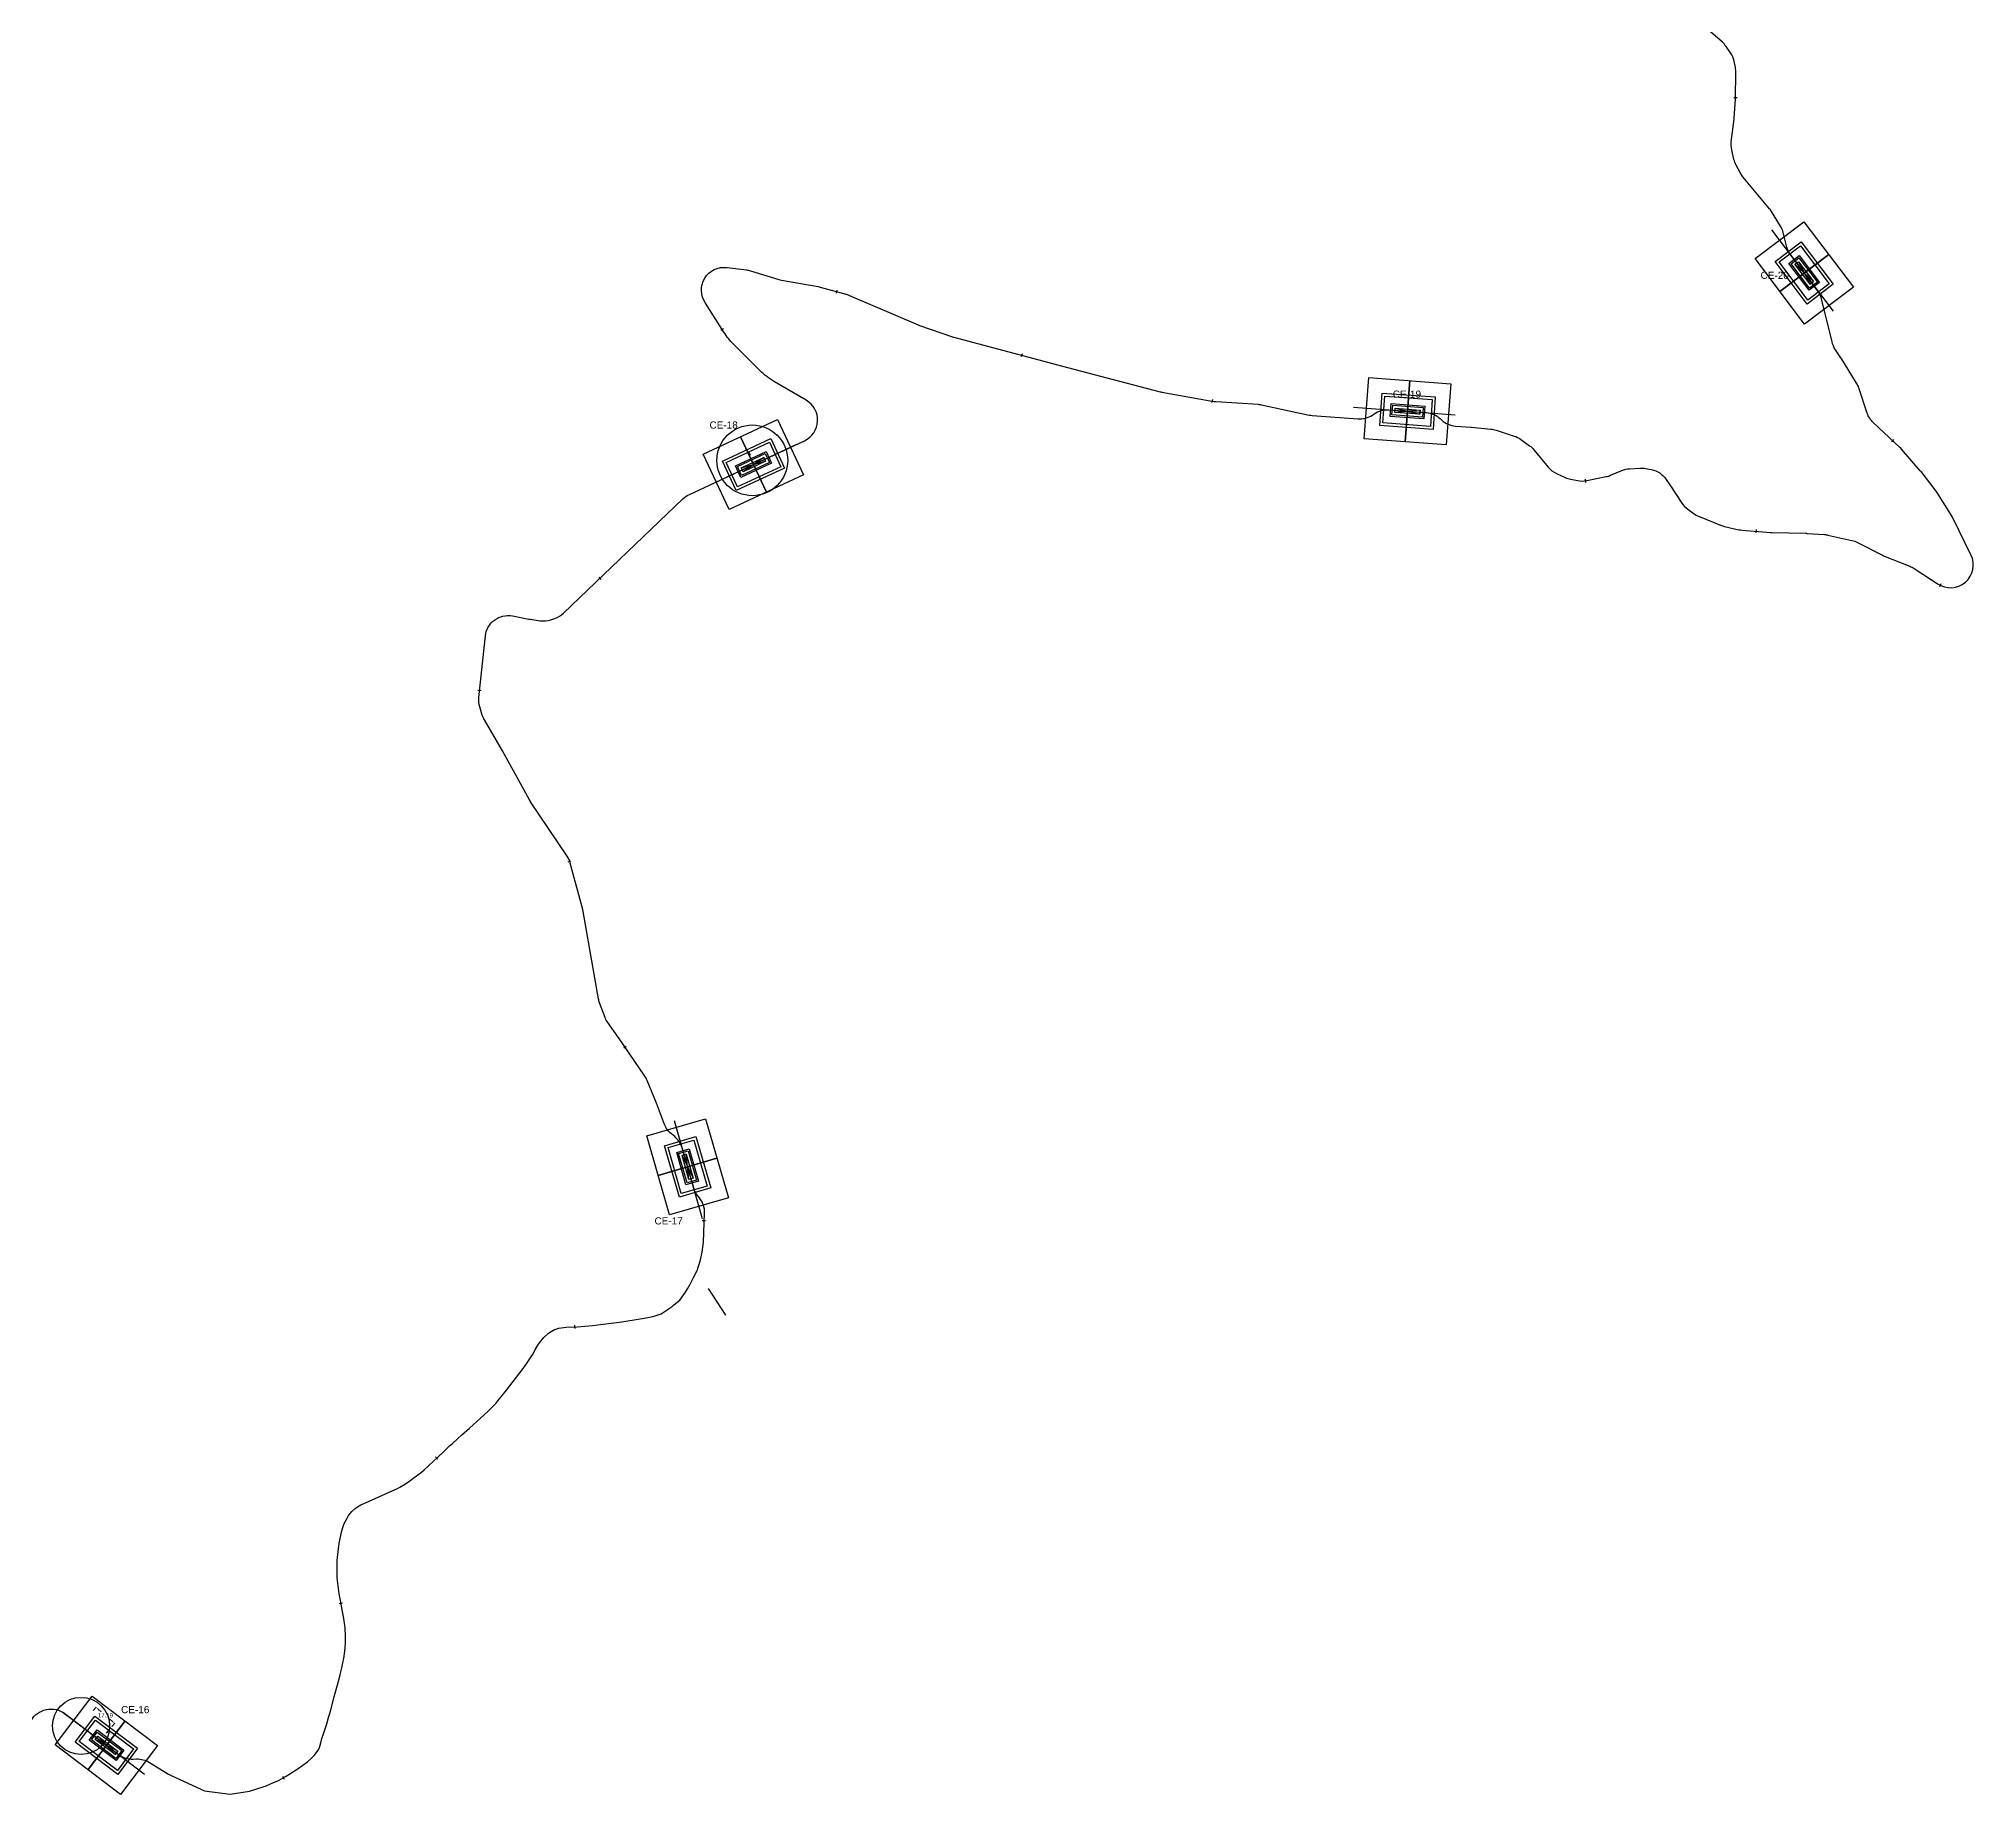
# Model space of a CAD drawing. Header units: metres. Extents: x 454908 to 510509, y 4717009 to 4730077.
# Drawn here: x 488250 to 489603, y 4723854 to 4725092 of the extents above; entities that cross this region are included whole.
import ezdxf

# ---------------------------------------------------------------- set-up
doc = ezdxf.new("R2010")
doc.units = ezdxf.units.M
doc.header["$LTSCALE"] = 0.01
doc.header["$MEASUREMENT"] = 0
doc.header["$PDMODE"] = 35
doc.header["$PDSIZE"] = -1.5
doc.layers.get('0').update_dxf_attribs({"lineweight": 0})
for name, color, linetype in [('....pat directa', 5, 'Continuous'), ('10TRZ_LINEA_PK', 4, 'Continuous'), ('CE', 7, 'Continuous')]:
    doc.layers.add(name, color=color, linetype=linetype)
doc.layers.add('LEAR TRAMOS SUBTERRANEOS 2c', color=7, linetype='Continuous', lineweight=0)
doc.styles.get("Standard").update_dxf_attribs({"font": 'arial.ttf'})
doc.dimstyles.new('SOLARIA', dxfattribs={"dimtxt": 3, "dimasz": 2, "dimexe": 0.25, "dimexo": 1, "dimgap": 1, "dimtad": 1, "dimtih": 1, "dimtoh": 1, "dimzin": 0, "dimdsep": 46, "dimtxsty": 'Standard', "dimcen": 0, "dimclrt": 256, "dimadec": 4, "dimazin": 0, "dimtfac": 1, "dimtofl": 0, "dimtmove": 1, "dimatfit": 2, "dimfxl": 3, "dimfxlon": 1, "dimtfillclr": 256, "dimtolj": 1, "dimtzin": 0, "dimarcsym": 0})

# ---------------------------------------------------------------- blocks, each defined once
blk = doc.blocks.new('pkp')
at = {"layer": '10TRZ_LINEA_PK'}
blk.add_line((0, 1.125), (0, -1.125), dxfattribs=at)
blk = doc.blocks.new('lpkp')
at = {"layer": '10TRZ_LINEA_PK'}
blk.add_line((0, 1.125), (0, -1.125), dxfattribs=at)
blk = doc.blocks.new('A$Cf7c1e7a3')
at = {"color": 3}
for points in [[(17.8, 39.7), (43.2, 5.1)], [(17.8, 39.7), (43.2, 5.1)], [(43.2, 5.1), (17.8, 39.7)]]:
    blk.add_lwpolyline(points, dxfattribs=at)
at = {"layer": '10TRZ_LINEA_PK', "color": 5}
for points in [[(41, 56.6), (66.3, 22), (20, -11.9), (-5.3, 22.7)], [(38.8, 42.6), (52.4, 24.2), (22.2, 2.1), (8.7, 20.5)], [(37.4, 33), (42.7, 25.7), (23.7, 11.7), (18.3, 19.1)]]:
    blk.add_lwpolyline(points, close=True, dxfattribs=at)
at = {"layer": '10TRZ_LINEA_PK', "color": 41, "true_color": 0xf4ee51}
blk.add_lwpolyline([(0, 0), (57.5, 42.1)], dxfattribs=at)
at = {"layer": '10TRZ_LINEA_PK', "color": 1}
for points in [[(38.4, 39.8), (49.6, 24.6), (22.6, 4.9), (11.5, 20.1)], [(37.1, 31.5), (41.2, 25.9), (23.9, 13.3), (19.9, 18.8)], [(36.7, 28.7), (38.4, 26.3), (24.4, 16), (22.6, 18.4), (36.7, 28.7)]]:
    blk.add_lwpolyline(points, close=True, dxfattribs=at)
at = {"layer": '10TRZ_LINEA_PK', "color": 5}
blk.add_lwpolyline([(43.2, 5.1), (17.8, 39.7)], dxfattribs=at)
at = {"layer": '10TRZ_LINEA_PK', "color": 1}
blk.add_lwpolyline([(22.6, 18.4), (38.4, 26.3), (36.7, 28.7), (24.4, 16)], dxfattribs=at)
blk = doc.blocks.new('*D23')
at = {"layer": '....pat directa', "color": 0, "lineweight": -2, "transparency": 16777216}
for p, q in [((488287.9, 4723922.4), (488290, 4723924.9)), ((488291.4, 4723923.4), (488293.4, 4723921.6)), ((488301.3, 4723914.8), (488299.3, 4723916.6)), ((488300.9, 4723911.2), (488303, 4723913.7))]:
    blk.add_line(p, q, dxfattribs=at)
at = {"layer": '....pat directa', "color": 0, "transparency": 16777216}
for points in [[(488291.6, 4723923.7), (488291.1, 4723923.2), (488289.8, 4723924.7)], [(488301.6, 4723915), (488301.1, 4723914.5), (488302.9, 4723913.5)]]:
    blk.add_solid(points, dxfattribs=at)
at = {"layer": 'Defpoints', "color": 0, "transparency": 16777216}
for p in [(488284.7, 4723918.7), (488289.8, 4723924.7), (488297.7, 4723907.5)]:
    blk.add_point(p, dxfattribs=at)
at = {"layer": '....pat directa', "transparency": 16777216, "insert": (488296.4, 4723919.1), "char_height": 3, "attachment_point": 5}
blk.add_mtext('\\A1;17.19', dxfattribs=at)

msp = doc.modelspace()

# ---------------------------------------------------------------- linework, layer by layer
at = {"layer": '....pat directa', "color": 7}
msp.add_lwpolyline([(488244.393, 4723915.409, -0.45316999), (488267.961, 4723920.26), (488272.392, 4723916.906), (488305.66, 4723891.72, 0.17195719), (488315.849, 4723888.486), (488318.189, 4723888.563, -0.1476374), (488327.126, 4723886.186), (488340.465, 4723877.95, 0.03275233), (488342.315, 4723876.969), (488348.425, 4723874.225), (488365.811, 4723866.338), (488383.576, 4723863.893), (488397.237, 4723866.124), (488407.497, 4723869.233, 0.0312597), (488409.37, 4723869.931), (488413.469, 4723871.758), (488417.451, 4723873.494), (488422.368, 4723876.313), (488424.62, 4723877.588), (488430.511, 4723881.449), (488434.6, 4723884.184), (488437.792, 4723886.599), (488440.555, 4723889.126), (488442.639, 4723891.298), (488443.954, 4723892.768), (488445.376, 4723894.884), (488446.079, 4723896.589), (488447.084, 4723899.85), (488447.917, 4723902.88), (488448.988, 4723906.252), (488450.347, 4723910.433), (488451.192, 4723913.147), (488452.52, 4723917.552), (488453.314, 4723920.495), (488453.766, 4723922.107), (488456.439, 4723932.131), (488459.438, 4723943.085), (488460.593, 4723947.514, 0.00133786), (488460.614, 4723947.597), (488461.84, 4723952.402), (488462.754, 4723957.115), (488463.125, 4723958.93), (488463.798, 4723964.061), (488464.387, 4723969.345), (488464.398, 4723971.658), (488464.456, 4723974.395), (488464.072, 4723980.408), (488463.218, 4723986.927), (488462.279, 4723991.693), (488460.749, 4723999.381), (488459.835, 4724004.182), (488458.61, 4724015.365), (488458.525, 4724020.993), (488458.428, 4724027.545), (488458.933, 4724031.581), (488459.891, 4724039.423), (488460.687, 4724042.871), (488461.847, 4724048.172), (488462.345, 4724049.761), (488463.505, 4724053.404), (488465.434, 4724057.091), (488466.467, 4724058.92), (488468.688, 4724061.746), (488471.216, 4724063.792), (488471.784, 4724064.257), (488472.822, 4724064.906), (488475.154, 4724066.378), (488480.389, 4724068.821), (488497.057, 4724076.276), (488500.756, 4724077.921), (488502.36, 4724078.697), (488505.266, 4724080.409), (488507.814, 4724082.137), (488510.255, 4724083.887), (488511.423, 4724084.777), (488514.998, 4724087.434), (488517.452, 4724089.322), (488519.35, 4724090.851), (488521.87, 4724093.179), (488522.737, 4724094.001), (488528.674, 4724099.659), (488533.362, 4724104.034), (488536.031, 4724106.56), (488537.203, 4724107.635), (488538.878, 4724109.177), (488542.72, 4724112.67), (488545.779, 4724115.396), (488551.099, 4724120.129), (488558.781, 4724127.06), (488564.287, 4724132.051), (488565.907, 4724133.677), (488568.344, 4724136.133), (488569.429, 4724137.242), (488571.007, 4724139.211), (488573.972, 4724142.93), (488576.954, 4724146.709), (488581.674, 4724152.675), (488587.926, 4724160.857), (488591.055, 4724164.997), (488595.109, 4724171.328), (488597.496, 4724175.847), (488599.011, 4724178.261), (488599.979, 4724179.82), (488603.009, 4724183.614), (488606.466, 4724186.619), (488610.087, 4724188.774), (488613.701, 4724190.068), (488618.654, 4724190.676), (488626.501, 4724191.076), (488637.264, 4724191.928), (488639.075, 4724192.069), (488657.634, 4724194.399), (488670.586, 4724196.519), (488677.348, 4724197.646), (488680.42, 4724198.549), (488685.248, 4724199.989), (488690.885, 4724203.85), (488692.8, 4724205.328), (488693.975, 4724206.29), (488698.278, 4724209.567), (488702.264, 4724215.351), (488703.664, 4724217.539), (488705.408, 4724220.869), (488707.875, 4724225.486), (488710.088, 4724229.935, 0.03693796), (488710.98, 4724232.121), (488712.516, 4724236.854), (488713.922, 4724243.217), (488714.899, 4724250.221), (488715.597, 4724270.55, 0.18293189), (488711.953, 4724281.276), (488710.982, 4724282.454, -0.10244072), (488707.956, 4724288.193), (488699.874, 4724316.186, 0.1511079), (488694.685, 4724324.089), (488692.366, 4724326.003, -0.1278898), (488687.644, 4724332.526), (488681.835, 4724347.407), (488675.333, 4724363.482, 0.053527), (488673.722, 4724366.494), (488655.364, 4724393.428, 0.00522044), (488655.173, 4724393.702), (488647.917, 4724403.883, -0.06539076), (488645.961, 4724407.563), (488642.145, 4724417.766, -0.04589296), (488641.374, 4724420.593), (488630.61, 4724481.647, 0.02154493), (488630.313, 4724482.993), (488621.651, 4724515.463, 0.08270128), (488619.48, 4724520.251), (488593.833, 4724558.496, -0.02195522), (488593.102, 4724559.696), (488574.43, 4724593.64, 0.0062167), (488574.234, 4724593.986), (488561.541, 4724615.76, -0.0563306), (488560.091, 4724619.048), (488558.268, 4724624.884, -0.10242027), (488557.63, 4724631.339), (488562.197, 4724674.446, -0.43883516), (488581.112, 4724688.476), (488592.731, 4724686.255, 0.01225724), (488593.505, 4724686.126), (488600.639, 4724685.122, 0.11710144), (488608, 4724685.811), (488610.893, 4724686.79, 0.10961064), (488616.822, 4724690.382), (488700.658, 4724770.565, -0.08171831), (488704.946, 4724773.499), (488785.455, 4724811.104, 0.60583499), (488786.714, 4724839.439), (488764.474, 4724852.346, -0.0652154), (488754.183, 4724860.268), (488735.928, 4724878.557, -0.05420453), (488729.163, 4724886.987), (488716.119, 4724907.433, -0.64453518), (488731.273, 4724932.327), (488744.957, 4724930.662, -0.04442831), (488747.733, 4724930.075), (488767.626, 4724923.979, 0.03018651), (488769.502, 4724923.526), (488794.984, 4724918.978, -0.02427056), (488796.497, 4724918.631), (488815.429, 4724913.317, -0.03320496), (488817.43, 4724912.609), (488864.943, 4724892.158, 0.01848191), (488866.045, 4724891.731), (488888.947, 4724883.822, 0.01798526), (488890.048, 4724883.485), (488969.404, 4724862.324, 0.00131013), (488969.485, 4724862.302), (489034.292, 4724845.384, 0.01978163), (489035.528, 4724845.113), (489071.786, 4724838.656, 0.02847236), (489073.593, 4724838.439), (489102.84, 4724836.612, -0.03748117), (489105.213, 4724836.284), (489138.559, 4724829.098, 0.03454404), (489140.744, 4724828.783), (489172.67, 4724826.413, 0.16828756), (489182.794, 4724829.098), (489184.156, 4724830.016, -0.16828773), (489194.28, 4724832.702), (489220.52, 4724830.753, -0.16828769), (489230.136, 4724826.602), (489231.362, 4724825.481, 0.16776286), (489240.945, 4724821.331), (489251.954, 4724820.491, -0.00288016), (489252.138, 4724820.476), (489265.754, 4724819.279, -0.05711272), (489269.324, 4724818.549), (489282.087, 4724814.378, -0.07678649), (489286.445, 4724812.169), (489292.754, 4724807.641, -0.06438215), (489295.753, 4724804.841), (489305.895, 4724792.583, 0.11222762), (489311.516, 4724788.256), (489317.77, 4724785.368, 0.05926725), (489321.364, 4724784.2), (489326.476, 4724783.187, 0.09965049), (489332.79, 4724783.205), (489346.388, 4724785.983, 0.04932028), (489349.396, 4724786.913), (489357.42, 4724790.293, -0.08569178), (489362.724, 4724791.522), (489369.983, 4724791.934, -0.06087381), (489373.857, 4724791.682), (489377.954, 4724790.909, -0.20251818), (489388.327, 4724784.023), (489390.79, 4724780.304, 0.000312), (489390.801, 4724780.288), (489399.36, 4724767.401, 0.09184939), (489403.416, 4724763.214), (489407.89, 4724760.032, 0.05663137), (489411.052, 4724758.284), (489426.407, 4724751.94, 0.04375692), (489429.073, 4724751.102), (489439.27, 4724748.854, 0.03403036), (489441.421, 4724748.532), (489461.444, 4724746.909, 0.01445439), (489462.367, 4724746.861), (489486.067, 4724746.315, -0.01172396), (489486.816, 4724746.28), (489499.172, 4724745.414, -0.03665695), (489501.491, 4724745.08), (489518.348, 4724741.372, -0.06594556), (489522.298, 4724739.938), (489540.043, 4724730.702, 0.02672135), (489541.599, 4724729.995), (489558.893, 4724723.227, -0.04992068), (489561.731, 4724721.775), (489574.012, 4724713.859, -0.00642626), (489574.355, 4724713.631), (489578.207, 4724711.006, 0.77008582), (489601.584, 4724731.271), (489589.087, 4724756.759, 0.02442186), (489588.332, 4724758.126), (489578.268, 4724774.412, 0.02679014), (489577.29, 4724775.819), (489566.679, 4724789.473, 0.01323395), (489566.142, 4724790.128), (489553.07, 4724805.225, 0.02668321), (489551.886, 4724806.454), (489533.273, 4724823.81, -0.12522543), (489529.007, 4724830.449), (489523.124, 4724848.083, 0.05726941), (489521.58, 4724851.394), (489513.098, 4724865.202, 0.00861096), (489512.802, 4724865.667), (489506.755, 4724874.792, -0.09593649), (489504.419, 4724880.409), (489496.982, 4724910.426, 0.10153756), (489494.212, 4724916.231), (489475.578, 4724940.862, -0.09989686), (489472.833, 4724946.566), (489470.242, 4724956.74, 0.07582779), (489468.36, 4724961.183), (489461.343, 4724972.574, 0.01790046), (489460.643, 4724973.481), (489442.065, 4724995.867, -0.04824549), (489440.335, 4724998.416), (489437.312, 4725003.952, -0.06808544), (489435.768, 4725008.005), (489434.22, 4725014.676, -0.08678237), (489433.918, 4725020.181), (489435.823, 4725036.203, 0.01211316), (489435.895, 4725036.975), (489436.795, 4725049.833, 0.01363888), (489436.832, 4725050.705), (489437.109, 4725068.766, 0.05410922), (489436.789, 4725072.204), (489435.879, 4725076.67, 0.10202506), (489433.337, 4725082.611), (489430.313, 4725086.96, 0.0624492), (489427.651, 4725089.921), (489395.755, 4725117.543, -0.00491823)], format="xyb", dxfattribs=at)
msp.add_lwpolyline([(488718.054, 4724217.758), (488730.183, 4724199.229)], dxfattribs=at)
at = {"layer": '....pat directa'}
msp.add_circle((488748.98, 4724797.371), 24.754, dxfattribs=at)
at = {"layer": '....pat directa', "color": 3}
msp.add_circle((488279.327, 4723911.656), 20, dxfattribs=at)
at = {"layer": 'LEAR TRAMOS SUBTERRANEOS 2c'}
msp.add_lwpolyline([(488244.393, 4723915.409, -0.45316999), (488267.961, 4723920.26), (488305.66, 4723891.72, 0.17195719), (488315.849, 4723888.486), (488318.189, 4723888.563, -0.1476374), (488327.126, 4723886.186), (488340.465, 4723877.95, 0.03275233), (488342.315, 4723876.969), (488348.425, 4723874.225), (488365.811, 4723866.338), (488383.576, 4723863.893), (488397.237, 4723866.124), (488407.497, 4723869.233, 0.0312597), (488409.37, 4723869.931), (488413.469, 4723871.758), (488417.451, 4723873.494), (488422.368, 4723876.313), (488424.62, 4723877.588), (488430.511, 4723881.449), (488434.6, 4723884.184), (488437.792, 4723886.599), (488440.555, 4723889.126), (488442.639, 4723891.298), (488443.954, 4723892.768), (488445.376, 4723894.884), (488446.079, 4723896.589), (488447.084, 4723899.85), (488447.917, 4723902.88), (488448.988, 4723906.252), (488450.347, 4723910.433), (488451.192, 4723913.147), (488452.52, 4723917.552), (488453.314, 4723920.495), (488453.766, 4723922.107), (488456.439, 4723932.131), (488459.438, 4723943.085), (488460.593, 4723947.514, 0.00133786), (488460.614, 4723947.597), (488461.84, 4723952.402), (488462.754, 4723957.115), (488463.125, 4723958.93), (488463.798, 4723964.061), (488464.387, 4723969.345), (488464.398, 4723971.658), (488464.456, 4723974.395), (488464.072, 4723980.408), (488463.218, 4723986.927), (488462.279, 4723991.693), (488460.749, 4723999.381), (488459.835, 4724004.182), (488458.61, 4724015.365), (488458.525, 4724020.993), (488458.428, 4724027.545), (488458.933, 4724031.581), (488459.891, 4724039.423), (488460.687, 4724042.871), (488461.847, 4724048.172), (488462.345, 4724049.761), (488463.505, 4724053.404), (488465.434, 4724057.091), (488466.467, 4724058.92), (488468.688, 4724061.746), (488471.216, 4724063.792), (488471.784, 4724064.257), (488472.822, 4724064.906), (488475.154, 4724066.378), (488480.389, 4724068.821), (488497.057, 4724076.276), (488500.756, 4724077.921), (488502.36, 4724078.697), (488505.266, 4724080.409), (488507.814, 4724082.137), (488510.255, 4724083.887), (488511.423, 4724084.777), (488514.998, 4724087.434), (488517.452, 4724089.322), (488519.35, 4724090.851), (488521.87, 4724093.179), (488522.737, 4724094.001), (488528.674, 4724099.659), (488533.362, 4724104.034), (488536.031, 4724106.56), (488537.203, 4724107.635), (488538.878, 4724109.177), (488542.72, 4724112.67), (488545.779, 4724115.396), (488551.099, 4724120.129), (488558.781, 4724127.06), (488564.287, 4724132.051), (488565.907, 4724133.677), (488568.344, 4724136.133), (488569.429, 4724137.242), (488571.007, 4724139.211), (488573.972, 4724142.93), (488576.954, 4724146.709), (488581.674, 4724152.675), (488587.926, 4724160.857), (488591.055, 4724164.997), (488595.109, 4724171.328), (488597.496, 4724175.847), (488599.011, 4724178.261), (488599.979, 4724179.82), (488603.009, 4724183.614), (488606.466, 4724186.619), (488610.087, 4724188.774), (488613.701, 4724190.068), (488618.654, 4724190.676), (488626.501, 4724191.076), (488637.264, 4724191.928), (488639.075, 4724192.069), (488657.634, 4724194.399), (488670.586, 4724196.519), (488677.348, 4724197.646), (488680.42, 4724198.549), (488685.248, 4724199.989), (488690.885, 4724203.85), (488692.8, 4724205.328), (488693.975, 4724206.29), (488698.278, 4724209.567), (488702.264, 4724215.351), (488703.664, 4724217.539), (488705.408, 4724220.869), (488707.875, 4724225.486), (488710.088, 4724229.935, 0.03693796), (488710.98, 4724232.121), (488712.516, 4724236.854), (488713.922, 4724243.217), (488714.899, 4724250.221), (488715.597, 4724270.55, 0.18293189), (488711.953, 4724281.276), (488710.982, 4724282.454, -0.10244072), (488707.956, 4724288.193), (488699.874, 4724316.186, 0.1511079), (488694.685, 4724324.089), (488692.366, 4724326.003, -0.1278898), (488687.644, 4724332.526), (488681.835, 4724347.407), (488675.333, 4724363.482, 0.053527), (488673.722, 4724366.494), (488655.364, 4724393.428, 0.00522044), (488655.173, 4724393.702), (488647.917, 4724403.883, -0.06539076), (488645.961, 4724407.563), (488642.145, 4724417.766, -0.04589296), (488641.374, 4724420.593), (488630.61, 4724481.647, 0.02154493), (488630.313, 4724482.993), (488621.651, 4724515.463, 0.08270128), (488619.48, 4724520.251), (488593.833, 4724558.496, -0.02195522), (488593.102, 4724559.696), (488574.43, 4724593.64, 0.0062167), (488574.234, 4724593.986), (488561.541, 4724615.76, -0.0563306), (488560.091, 4724619.048), (488558.268, 4724624.884, -0.10242027), (488557.63, 4724631.339), (488562.197, 4724674.446, -0.43883516), (488581.112, 4724688.476), (488592.731, 4724686.255, 0.01225724), (488593.505, 4724686.126), (488600.639, 4724685.122, 0.11710144), (488608, 4724685.811), (488610.893, 4724686.79, 0.10961064), (488616.822, 4724690.382), (488700.658, 4724770.565, -0.08171831), (488704.946, 4724773.499), (488785.455, 4724811.104, 0.60583499), (488786.714, 4724839.439), (488764.474, 4724852.346, -0.0652154), (488754.183, 4724860.268), (488735.928, 4724878.557, -0.05420453), (488729.163, 4724886.987), (488716.119, 4724907.433, -0.64453518), (488731.273, 4724932.327), (488744.957, 4724930.662, -0.04442831), (488747.733, 4724930.075), (488767.626, 4724923.979, 0.03018651), (488769.502, 4724923.526), (488794.984, 4724918.978, -0.02427056), (488796.497, 4724918.631), (488815.429, 4724913.317, -0.03320496), (488817.43, 4724912.609), (488864.943, 4724892.158, 0.01848191), (488866.045, 4724891.731), (488888.947, 4724883.822, 0.01798526), (488890.048, 4724883.485), (488969.404, 4724862.324, 0.00131013), (488969.485, 4724862.302), (489034.292, 4724845.384, 0.01978163), (489035.528, 4724845.113), (489071.786, 4724838.656, 0.02847236), (489073.593, 4724838.439), (489102.84, 4724836.612, -0.03748117), (489105.213, 4724836.284), (489138.559, 4724829.098, 0.03454404), (489140.744, 4724828.783), (489172.67, 4724826.413, 0.16828756), (489182.794, 4724829.098), (489184.156, 4724830.016, -0.16828773), (489194.28, 4724832.702), (489220.52, 4724830.753, -0.16828769), (489230.136, 4724826.602), (489231.362, 4724825.481, 0.16776286), (489240.945, 4724821.331), (489251.954, 4724820.491, -0.00288016), (489252.138, 4724820.476), (489265.754, 4724819.279, -0.05711272), (489269.324, 4724818.549), (489282.087, 4724814.378, -0.07678649), (489286.445, 4724812.169), (489292.754, 4724807.641, -0.06438215), (489295.753, 4724804.841), (489305.895, 4724792.583, 0.11222762), (489311.516, 4724788.256), (489317.77, 4724785.368, 0.05926725), (489321.364, 4724784.2), (489326.476, 4724783.187, 0.09965049), (489332.79, 4724783.205), (489346.388, 4724785.983, 0.04932028), (489349.396, 4724786.913), (489357.42, 4724790.293, -0.08569178), (489362.724, 4724791.522), (489369.983, 4724791.934, -0.06087381), (489373.857, 4724791.682), (489377.954, 4724790.909, -0.20251818), (489388.327, 4724784.023), (489390.79, 4724780.304, 0.000312), (489390.801, 4724780.288), (489399.36, 4724767.401, 0.09184939), (489403.416, 4724763.214), (489407.89, 4724760.032, 0.05663137), (489411.052, 4724758.284), (489426.407, 4724751.94, 0.04375692), (489429.073, 4724751.102), (489439.27, 4724748.854, 0.03403036), (489441.421, 4724748.532), (489461.444, 4724746.909, 0.01445439), (489462.367, 4724746.861), (489486.067, 4724746.315, -0.01172396), (489486.816, 4724746.28), (489499.172, 4724745.414, -0.03665695), (489501.491, 4724745.08), (489518.348, 4724741.372, -0.06594556), (489522.298, 4724739.938), (489540.043, 4724730.702, 0.02672135), (489541.599, 4724729.995), (489558.893, 4724723.227, -0.04992068), (489561.731, 4724721.775), (489574.012, 4724713.859, -0.00642626), (489574.355, 4724713.631), (489578.207, 4724711.006, 0.77008582), (489601.584, 4724731.271), (489589.087, 4724756.759, 0.02442186), (489588.332, 4724758.126), (489578.268, 4724774.412, 0.02679014), (489577.29, 4724775.819), (489566.679, 4724789.473, 0.01323395), (489566.142, 4724790.128), (489553.07, 4724805.225, 0.02668321), (489551.886, 4724806.454), (489533.273, 4724823.81, -0.12522543), (489529.007, 4724830.449), (489523.124, 4724848.083, 0.05726941), (489521.58, 4724851.394), (489513.098, 4724865.202, 0.00861096), (489512.802, 4724865.667), (489506.755, 4724874.792, -0.09593649), (489504.419, 4724880.409), (489496.982, 4724910.426, 0.10153756), (489494.212, 4724916.231), (489475.578, 4724940.862, -0.09989686), (489472.833, 4724946.566), (489470.242, 4724956.74, 0.07582779), (489468.36, 4724961.183), (489461.343, 4724972.574, 0.01790046), (489460.643, 4724973.481), (489442.065, 4724995.867, -0.04824549), (489440.335, 4724998.416), (489437.312, 4725003.952, -0.06808544), (489435.768, 4725008.005), (489434.22, 4725014.676, -0.08678237), (489433.918, 4725020.181), (489435.823, 4725036.203, 0.01211316), (489435.895, 4725036.975), (489436.795, 4725049.833, 0.01363888), (489436.832, 4725050.705), (489437.109, 4725068.766, 0.05410922), (489436.789, 4725072.204), (489435.879, 4725076.67, 0.10202506), (489433.337, 4725082.611), (489430.313, 4725086.96, 0.0624492), (489427.651, 4725089.921), (489395.755, 4725117.543, -0.00491823)], format="xyb", dxfattribs=at)

# ---------------------------------------------------------------- block references
at = {"layer": '10TRZ_LINEA_PK'}
for name, p, rotation in [('lpkp', (489436.843, 4725051.382), 89.12312191869306), ('pkp', (489489.695, 4724932.144), 130.9832642842324), ('lpkp', (488807.918, 4724915.425), 344.3190658714329), ('lpkp', (488727.895, 4724888.975), 122.5370553686988), ('lpkp', (488937.379, 4724870.864), 345.0685780784234), ('lpkp', (489070.702, 4724838.849), 349.9018600921301), ('pkp', (489206.817, 4724823.877), 355.7532155792002), ('lpkp', (489546.937, 4724811.069), 137.000238932777), ('pkp', (488747, 4724801.97), 25.03701620449293), ('lpkp', (489331.718, 4724783.023), 7.829395312807346), ('lpkp', (489451.217, 4724747.738), 355.3668722535884), ('lpkp', (488642.297, 4724714.748), 43.72395112936552), ('lpkp', (489580.095, 4724709.9), 333.7441002135093), ('lpkp', (488558.176, 4724636.497), 83.95213755719871), ('lpkp', (488621.262, 4724516.714), 109.8064669365104), ('lpkp', (488659.907, 4724386.762), 124.2777484084929), ('pkp', (488715.012, 4724265.396), 92.5996624692349), ('lpkp', (488624.73, 4724190.986), 2.920507637388523), ('lpkp', (488528.177, 4724099.185), 43.62176569609235), ('lpkp', (488461.084, 4723997.695), 101.2585772901326), ('pkp', (488297.676, 4723907.468), 319.2706418521143), ('lpkp', (488420.854, 4723875.445), 29.8373249837866)]:
    msp.add_blockref(name, p, dxfattribs=dict(at, rotation=rotation))
at = {"layer": '10TRZ_LINEA_PK', "color": 1}
for p, rotation in [((489462.085, 4724958.699), 270.8826657246067), ((489169.668, 4724834.529), 319.5284637086503), ((488715.505, 4724778.431), 348.8122645325478), ((488714.182, 4724266.624), 69.87860854071775), ((488266.964, 4723921.015), 286.6482107524385)]:
    msp.add_blockref('A$Cf7c1e7a3', p, dxfattribs=dict(at, rotation=rotation))
at = {"layer": '10TRZ_LINEA_PK', "color": 5, "rotation": 92.5996624692349}
msp.add_blockref('pkp', (488715.012, 4724265.396), dxfattribs=at)

# ---------------------------------------------------------------- texts
at = {"layer": 'CE', "char_height": 5, "attachment_point": 1}
for s, insert in [('CE-20', (489454.376, 4724929.377)), ('CE-19', (489197.08, 4724846.205)), ('CE-18', (488719.023, 4724824.594)), ('CE-17', (488680.538, 4724267.636)), ('CE-16', (488307.359, 4723925.609))]:
    msp.add_mtext_dynamic_manual_height_columns(s, width=18.40819, gutter_width=204.745, heights=[0], dxfattribs=dict(at, insert=insert))

# ---------------------------------------------------------------- dimensions: what is measured, and where the dimension line sits
at = {"layer": '....pat directa', "color": 7}
dim = msp.add_aligned_dim(p1=(488297.676, 4723907.468), p2=(488284.664, 4723918.705), distance=-7.934, dimstyle='SOLARIA', dxfattribs=at)
dim.commit()
dim.dimension.update_dxf_attribs({"geometry": '*D23', "text_midpoint": (488296.355, 4723919.091)})

doc.saveas('drawing.dxf')
